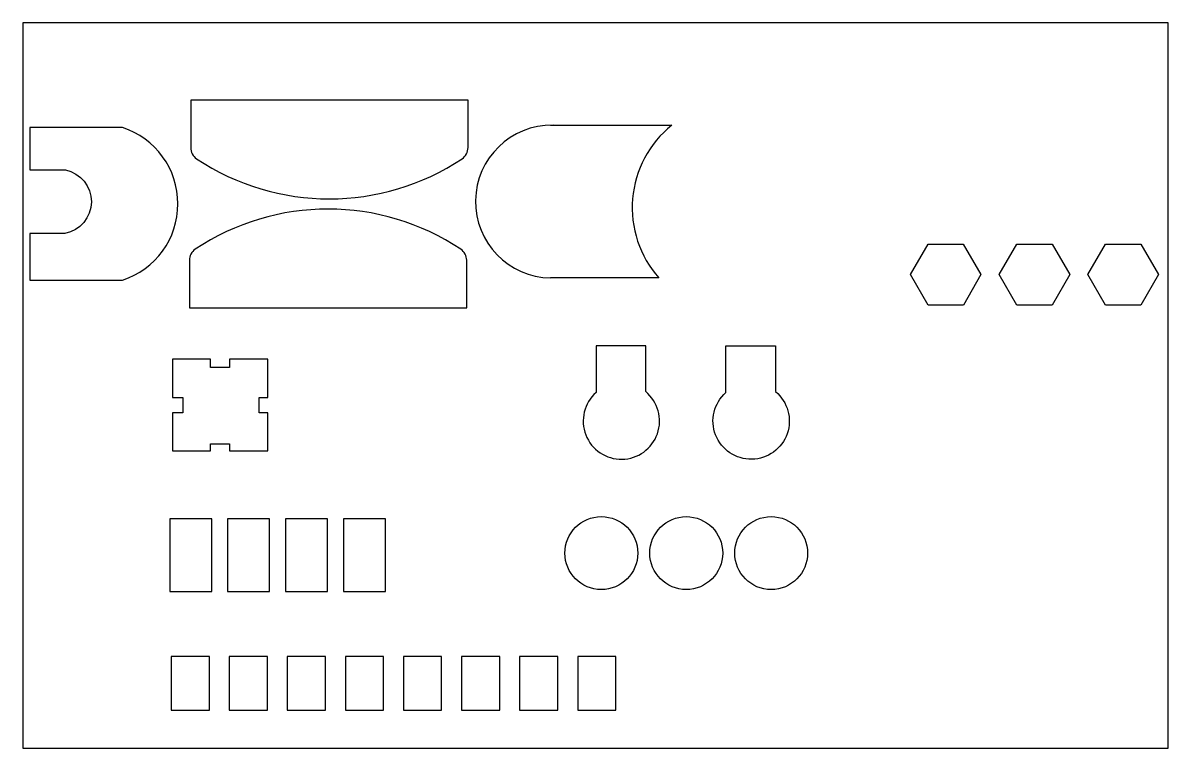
# Model space of a CAD drawing. Header units: millimetres. Extents: x 0 to 300, y -190 to 0.
import ezdxf

# ---------------------------------------------------------------- set-up
doc = ezdxf.new("R2010")
doc.units = ezdxf.units.MM
doc.layers.get('0').update_dxf_attribs({"linetype": 'CONTINUOUS'})

msp = doc.modelspace()

# ---------------------------------------------------------------- linework, layer by layer
for p, q in [((138.25, -26.82), (169.98, -26.82)), ((138.25, -66.82), (138.25, -66.81)), ((166.61, -66.82), (138.25, -66.82))]:
    msp.add_line(p, q)
for points in [[(300, 0), (0, 0), (0, -190), (300, -190)], [(246.34, -57.94), (250.98, -65.93), (246.37, -73.94), (237.13, -73.95), (232.5, -65.96), (237.11, -57.95)], [(232.5, -65.96), (237.11, -57.95), (246.34, -57.94), (250.98, -65.93), (246.37, -73.94), (237.13, -73.95)], [(232.5, -65.96), (237.11, -57.95), (246.34, -57.94), (250.98, -65.93), (246.37, -73.94), (237.13, -73.95)], [(255.75, -65.96), (260.36, -57.95), (269.59, -57.94), (274.23, -65.93), (269.62, -73.94), (260.38, -73.95)], [(279, -65.96), (283.61, -57.95), (292.84, -57.94), (297.48, -65.93), (292.87, -73.94), (283.63, -73.95)], [(49.15, -88.14), (39.15, -88.14), (39.15, -98.14), (41.89, -98.14), (41.89, -102.14), (39.15, -102.14), (39.15, -112.14), (49.15, -112.14), (49.15, -110.29), (54.15, -110.29), (54.15, -112.14), (64.15, -112.14), (64.15, -102.14), (61.89, -102.14), (61.89, -98.14), (64.15, -98.14), (64.15, -88.14), (54.15, -88.14), (54.15, -90.29), (49.15, -90.29)], [(49.46, -129.96), (38.46, -129.96), (38.46, -148.96), (49.46, -148.96)], [(64.63, -129.96), (53.63, -129.96), (53.63, -148.96), (64.63, -148.96)], [(79.79, -129.96), (68.79, -129.96), (68.79, -148.96), (79.79, -148.96)], [(94.96, -129.96), (83.96, -129.96), (83.96, -148.96), (94.96, -148.96)], [(48.84, -166.04), (38.84, -166.04), (38.84, -180.04), (48.84, -180.04)], [(54.06, -180.04), (64.06, -180.04), (64.06, -166.04), (54.06, -166.04)], [(69.27, -180.04), (79.27, -180.04), (79.27, -166.04), (69.27, -166.04)], [(84.49, -180.04), (94.49, -180.04), (94.49, -166.04), (84.49, -166.04)], [(99.7, -180.04), (109.7, -180.04), (109.7, -166.04), (99.7, -166.04)], [(114.91, -180.04), (124.91, -180.04), (124.91, -166.04), (114.91, -166.04)], [(130.13, -180.04), (140.13, -180.04), (140.13, -166.04), (130.13, -166.04)], [(145.34, -180.04), (155.34, -180.04), (155.34, -166.04), (145.34, -166.04)]]:
    msp.add_lwpolyline(points, close=True)
for points in [[(116.6, -20.2), (43.95, -20.2), (43.95, -32.68, 0.250926), (45.51, -35.6, 0.302445), (115.04, -35.6, 0.250926), (116.6, -32.68)], [(26.07, -27.41), (1.83, -27.41), (1.83, -38.52), (11.15, -38.52, -0.8214), (11.02, -55.19), (1.83, -55.19), (1.83, -67.41), (26.07, -67.41, 0.726664)], [(43.6, -62.2), (43.6, -74.68), (116.26, -74.68), (116.26, -62.2, 0.250926), (114.7, -59.29, 0.302445), (45.16, -59.29, 0.250926)], [(163.15, -96.61), (163.15, -84.65), (150.15, -84.65), (150.15, -96.83, 2.707077)], [(197.15, -96.61, -2.707077), (184.15, -96.83), (184.15, -84.65), (197.15, -84.65)]]:
    msp.add_lwpolyline(points, format="xyb", close=True)
for centre in [(151.52, -138.91), (173.77, -138.91), (196.02, -138.91)]:
    msp.add_circle(centre, 9.55)
for centre, radius, start, end in [((138.57, -46.81), 20, 89.0952, 269.0952), ((187.34, -48.42), 27.72, 128.7824, 221.5786)]:
    msp.add_arc(centre, radius, start, end)

doc.saveas('drawing.dxf')
